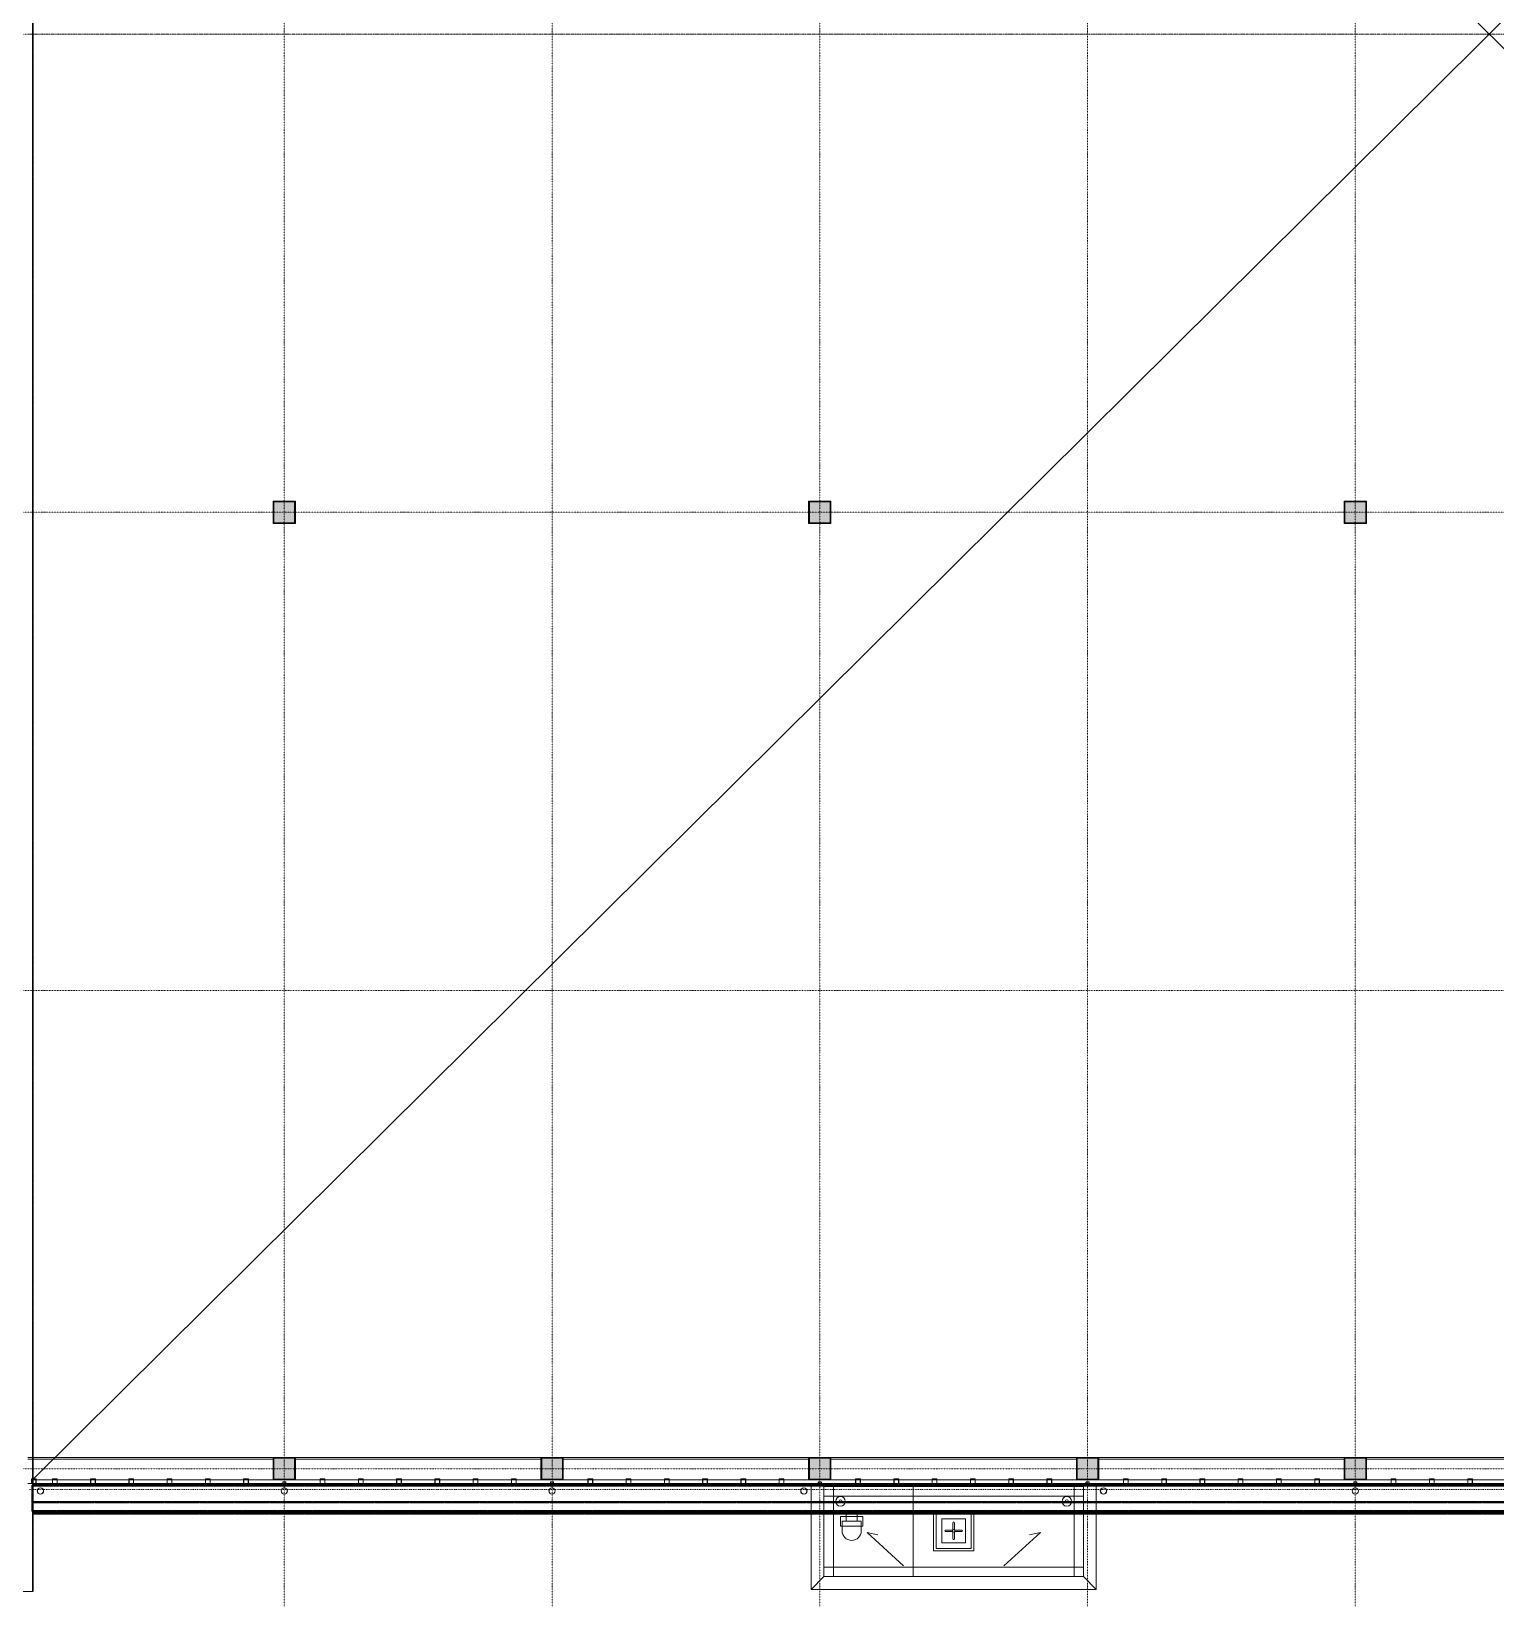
# Model space of a CAD drawing. Extents: x -32000 to 401936, y -48083 to 131250.
# Drawn here: x 151665 to 197602, y -4077 to 45088 of the extents above; entities that cross this region are included whole.
import ezdxf

# ---------------------------------------------------------------- set-up
doc = ezdxf.new("R2010")
doc.units = 0
doc.header["$LTSCALE"] = 10
for name, pattern in [('H12PL4$0$JJP_三點線', [0.9, 0.3, -0.15, 0, -0.15, 0, -0.15, 0, -0.15]), ('H12PL4$0$JJP_虛線(退縮線、投影線、地下室範圍、非屬本工程、圖面分區)', [0.45, 0.3, -0.15]), ('XFM7P40ICA$0$H12PL4$0$DOTK1', [0.01, 0.005, -0.005]), ('XFM7P40ICA$0$H12PL4$0$JJP_三點線', [0.9, 0.3, -0.15, 0, -0.15, 0, -0.15, 0, -0.15]), ('XFM7P40ICA$0$H12PL4$0$JJP_虛線(退縮線、投影線、地下室範圍、非屬本工程、圖面分區)', [0.45, 0.3, -0.15]), ('XFM7P40ICA$0$H12PL4$0$TAI_虛線', [5.644, 2.822, -2.822])]:
    doc.linetypes.add(name, pattern=pattern)
for name, color, linetype in [('H12PL4$0$A-OBJE-2D', 252, 'Continuous'), ('H12PL4$0$A-OBJE-MEP', 252, 'Continuous'), ('H12PL4$0$A-WALL-EX', 252, 'Continuous'), ('H12PL4$0$S-COL', 252, 'Continuous'), ('H12PL4$0$S-GRID', 252, 'Continuous'), ('XFM7P40ICA$0$H12PL4$0$A-CLNG', 252, 'Continuous'), ('XFM7P40ICA$0$H12PL4$0$A-OBJE-MEP', 252, 'Continuous'), ('XFM7P40ICA$0$H12PL4$0$A-ROOF', 252, 'Continuous'), ('XFM7P40ICA$0$H12PL4$0$A-WALL-EX', 252, 'Continuous'), ('XFM7P40ICA$0$H12PL4$0$Hattch', 252, 'Continuous'), ('XFM7P40ICA$0$H12PL4$0$L40_19_DRAN', 252, 'Continuous'), ('XFM7P40ICA$0$H12PL4$0$L40_19_HYOKI', 252, 'Continuous'), ('XFM7P40ICA$0$H12PL4$0$L40_19_MEJI', 252, 'Continuous'), ('XFM7P40ICA$0$H12PL4$0$L40_19_SIAGE1', 252, 'Continuous'), ('XFM7P40ICA$0$H12PL4$0$L40_19_SIAGE3', 252, 'Continuous'), ('XFM7P40ICA$0$H12PL4$0$L40_19_STEEL2', 252, 'Continuous'), ('XFM7P40ICA$0$H12PL4$0$L40_19_STEEL3', 252, 'Continuous'), ('XFM7P40ICA$0$H12PL4$0$L40_19_SUGATA2', 252, 'Continuous'), ('XFM7P40ICA$0$H12PL4$0$L40_19_SUGATA3', 252, 'Continuous'), ('XFM7P40ICA$0$H12PL4$0$L40_19_SUGATAD', 252, 'Continuous'), ('XFM7P40ICA$0$H12PL4$0$S-COL', 252, 'Continuous'), ('XFM7P40ICA$0$H12PL4$0$S-GRID', 252, 'Continuous')]:
    doc.layers.add(name, color=color, linetype=linetype)

# ---------------------------------------------------------------- blocks, each defined once
blk = doc.blocks.new('XFM7P40ICA$0$H12PL4')
at = {"layer": 'XFM7P40ICA$0$H12PL4$0$Hattch', "linetype": 'Continuous', "lineweight": 0}
for points in [[(159250, 29650), (159950, 29650), (159950, 30350), (159250, 30350)], [(176050, 29650), (176750, 29650), (176750, 30350), (176050, 30350)], [(192850, 29650), (193550, 29650), (193550, 30350), (192850, 30350)], [(159250, -350), (159950, -350), (159950, 350), (159250, 350)], [(167650, -350), (168350, -350), (168350, 350), (167650, 350)], [(176050, -350), (176750, -350), (176750, 350), (176050, 350)], [(184450, -350), (185150, -350), (185150, 350), (184450, 350)], [(192850, -350), (193550, -350), (193550, 350), (192850, 350)]]:
    blk.add_hatch(color=256, dxfattribs=at).paths.add_polyline_path(points)
at = {"layer": 'XFM7P40ICA$0$H12PL4$0$A-CLNG', "lineweight": 0, "flags": 128}
for points in [[(176125, -3785), (176125, -500)], [(176125, -500), (185075, -500)], [(185075, -500), (185075, -3785)], [(185075, -3785), (176125, -3785)]]:
    blk.add_lwpolyline(points, dxfattribs=at)
at = {"layer": 'XFM7P40ICA$0$H12PL4$0$A-OBJE-MEP', "lineweight": 0, "flags": 128}
for points in [[(152045, -700, 1), (151855, -700, 1)], [(159695, -700, 1), (159505, -700, 1)], [(168095, -700, 1), (167905, -700, 1)], [(175995, -700, 1), (175805, -700, 1)], [(185395, -700, 1), (185205, -700, 1)], [(193295, -700, 1), (193105, -700, 1)]]:
    blk.add_lwpolyline(points, format="xyb", close=True, dxfattribs=at)
at = {"layer": 'XFM7P40ICA$0$H12PL4$0$A-OBJE-MEP', "lineweight": 0}
for centre in [(151950, -700), (159600, -700), (168000, -700), (175900, -700), (185300, -700), (193200, -700)]:
    blk.add_circle(centre, 100, dxfattribs=at)
at = {"layer": 'XFM7P40ICA$0$H12PL4$0$A-ROOF', "linetype": 'XFM7P40ICA$0$H12PL4$0$TAI_虛線', "lineweight": 0, "flags": 128}
for points in [[(151609, 45000), (243635, 45000)], [(243635, -650), (151609, -650)]]:
    blk.add_lwpolyline(points, dxfattribs=at)
at = {"layer": 'XFM7P40ICA$0$H12PL4$0$A-WALL-EX', "linetype": 'XFM7P40ICA$0$H12PL4$0$JJP_虛線(退縮線、投影線、地下室範圍、非屬本工程、圖面分區)', "lineweight": 0}
for p, q in [((151700, -550), (243100, -550)), ((151700, -1050), (243100, -1050)), ((151700, -1330), (243100, -1330)), ((151700, -1345), (243100, -1345)), ((151700, -1365), (243100, -1365))]:
    blk.add_line(p, q, dxfattribs=at)
at = {"layer": 'XFM7P40ICA$0$H12PL4$0$A-WALL-EX', "linetype": 'XFM7P40ICA$0$H12PL4$0$JJP_虛線(退縮線、投影線、地下室範圍、非屬本工程、圖面分區)', "lineweight": 0, "flags": 128}
for points in [[(151725, -3850), (151725, 91665)], [(243100, -520), (151700, -520)], [(151700, -520), (151700, -1345)], [(243100, -525), (151700, -525)], [(151700, -550), (151700, -525)], [(151700, -1050), (151700, -550)], [(243100, -1025), (151700, -1025)], [(151700, -1425), (151700, -1025)], [(151700, -1075), (151700, -1050)], [(151700, -1075), (243100, -1075)], [(243100, -1315), (151700, -1315)], [(151700, -1330), (151700, -1315)], [(151700, -1345), (151700, -1330)], [(151700, -1365), (151700, -1345)], [(151700, -1345), (243100, -1345)], [(151700, -1415), (151700, -1365)], [(243100, -1365), (151700, -1365)], [(151700, -1365), (151700, -1400)], [(151700, -1400), (243100, -1400)], [(151700, -1415), (243100, -1415)], [(151700, -1425), (243100, -1425)], [(151725, -3850), (151175, -3850)]]:
    blk.add_lwpolyline(points, dxfattribs=at)
at = {"layer": 'XFM7P40ICA$0$H12PL4$0$A-WALL-EX', "lineweight": 0, "flags": 128}
for points in [[(151700, -465), (151700, 90465)], [(243100, -465), (151700, -465)], [(151700, -500), (243100, -500)], [(151700, -3850), (151700, -500)], [(151700, -3850), (151665, -3850)]]:
    blk.add_lwpolyline(points, dxfattribs=at)
at = {"layer": 'XFM7P40ICA$0$H12PL4$0$L40_19_DRAN', "lineweight": 0}
for centre, radius in [((151950, -700), 100), ((159600, -700), 100), ((168000, -700), 100), ((175900, -700), 100), ((177050, -1025), 150), ((177050, -1025), 50), ((184150, -1025), 150), ((184150, -1025), 50), ((185300, -700), 100), ((193200, -700), 100)]:
    blk.add_circle(centre, radius, dxfattribs=at)
at = {"layer": 'XFM7P40ICA$0$H12PL4$0$L40_19_HYOKI', "lineweight": 0, "flags": 128}
for points in [[(178219.9, -2074.6), (177881.1, -2000.3), (179022.9, -3052.6)], [(182980.1, -2074.6), (183318.9, -2000.3), (182177.1, -3052.6)]]:
    blk.add_lwpolyline(points, dxfattribs=at)
at = {"layer": 'XFM7P40ICA$0$H12PL4$0$L40_19_MEJI', "lineweight": 0}
for p, q in [((184675, -860), (176525, -860)), ((176825, -560), (176825, -3385)), ((179325, -560), (179325, -3385)), ((184375, -560), (184375, -3385)), ((176525, -3085), (184675, -3085))]:
    blk.add_line(p, q, dxfattribs=at)
at = {"layer": 'XFM7P40ICA$0$H12PL4$0$L40_19_SIAGE1', "lineweight": 0}
for p, q in [((151550, 350), (159250, 350)), ((159950, 350), (167650, 350)), ((168350, 350), (176050, 350)), ((176750, 350), (184450, 350)), ((185150, 350), (192850, 350)), ((193550, 350), (201900, 350)), ((151700, -3850), (151700, -500)), ((151700, -500), (243075, -500)), ((151700, -3850), (151200, -3850))]:
    blk.add_line(p, q, dxfattribs=at)
at = {"layer": 'XFM7P40ICA$0$H12PL4$0$L40_19_SIAGE3', "lineweight": 0}
for p, q in [((151550, 300), (159250, 300)), ((159950, 300), (167650, 300)), ((168350, 300), (176050, 300)), ((176750, 300), (184450, 300)), ((185150, 300), (192850, 300)), ((193550, 300), (201900, 300)), ((243225, -465), (151665, -465))]:
    blk.add_line(p, q, dxfattribs=at)
at = {"layer": 'XFM7P40ICA$0$H12PL4$0$L40_19_STEEL2', "lineweight": 0, "flags": 128}
for points in [[(159250, 29650), (159250, 30350), (159950, 30350), (159950, 29650)], [(159275, 29675), (159275, 30325), (159925, 30325), (159925, 29675)], [(176050, 29650), (176050, 30350), (176750, 30350), (176750, 29650)], [(176075, 29675), (176075, 30325), (176725, 30325), (176725, 29675)], [(192850, 29650), (192850, 30350), (193550, 30350), (193550, 29650)], [(192875, 29675), (192875, 30325), (193525, 30325), (193525, 29675)], [(159250, -350), (159250, 350), (159950, 350), (159950, -350)], [(159275, -325), (159275, 325), (159925, 325), (159925, -325)], [(167650, -350), (167650, 350), (168350, 350), (168350, -350)], [(167675, -325), (167675, 325), (168325, 325), (168325, -325)], [(176050, -350), (176050, 350), (176750, 350), (176750, -350)], [(176075, -325), (176075, 325), (176725, 325), (176725, -325)], [(184450, -350), (184450, 350), (185150, 350), (185150, -350)], [(184475, -325), (184475, 325), (185125, 325), (185125, -325)], [(192850, -350), (192850, 350), (193550, 350), (193550, -350)], [(192875, -325), (192875, 325), (193525, 325), (193525, -325)]]:
    blk.add_lwpolyline(points, close=True, dxfattribs=at)
at = {"layer": 'XFM7P40ICA$0$H12PL4$0$L40_19_STEEL3', "lineweight": 0, "flags": 128}
for points in [[(151678.5, -315), (151801.5, -315, -0.4142136), (151815, -328.5), (151815, -451.5, -0.4142136), (151801.5, -465), (151678.5, -465, -0.4142136), (151665, -451.5), (151665, -328.5, -0.4142136)], [(151678.5, -319.5), (151801.5, -319.5, -0.4142136), (151810.5, -328.5), (151810.5, -451.5, -0.4142136), (151801.5, -460.5), (151678.5, -460.5, -0.4142136), (151669.5, -451.5), (151669.5, -328.5, -0.4142136)], [(152461.5, -315), (152338.5, -315, 0.4142136), (152325, -328.5), (152325, -451.5, 0.4142136), (152338.5, -465), (152461.5, -465, 0.4142136), (152475, -451.5), (152475, -328.5, 0.4142136)], [(152461.5, -319.5), (152338.5, -319.5, 0.4142136), (152329.5, -328.5), (152329.5, -451.5, 0.4142136), (152338.5, -460.5), (152461.5, -460.5, 0.4142136), (152470.5, -451.5), (152470.5, -328.5, 0.4142136)], [(153661.5, -315), (153538.5, -315, 0.4142136), (153525, -328.5), (153525, -451.5, 0.4142136), (153538.5, -465), (153661.5, -465, 0.4142136), (153675, -451.5), (153675, -328.5, 0.4142136)], [(153661.5, -319.5), (153538.5, -319.5, 0.4142136), (153529.5, -328.5), (153529.5, -451.5, 0.4142136), (153538.5, -460.5), (153661.5, -460.5, 0.4142136), (153670.5, -451.5), (153670.5, -328.5, 0.4142136)], [(154861.5, -315), (154738.5, -315, 0.4142136), (154725, -328.5), (154725, -451.5, 0.4142136), (154738.5, -465), (154861.5, -465, 0.4142136), (154875, -451.5), (154875, -328.5, 0.4142136)], [(154861.5, -319.5), (154738.5, -319.5, 0.4142136), (154729.5, -328.5), (154729.5, -451.5, 0.4142136), (154738.5, -460.5), (154861.5, -460.5, 0.4142136), (154870.5, -451.5), (154870.5, -328.5, 0.4142136)], [(156061.5, -315), (155938.5, -315, 0.4142136), (155925, -328.5), (155925, -451.5, 0.4142136), (155938.5, -465), (156061.5, -465, 0.4142136), (156075, -451.5), (156075, -328.5, 0.4142136)], [(156061.5, -319.5), (155938.5, -319.5, 0.4142136), (155929.5, -328.5), (155929.5, -451.5, 0.4142136), (155938.5, -460.5), (156061.5, -460.5, 0.4142136), (156070.5, -451.5), (156070.5, -328.5, 0.4142136)], [(157261.5, -315), (157138.5, -315, 0.4142136), (157125, -328.5), (157125, -451.5, 0.4142136), (157138.5, -465), (157261.5, -465, 0.4142136), (157275, -451.5), (157275, -328.5, 0.4142136)], [(157261.5, -319.5), (157138.5, -319.5, 0.4142136), (157129.5, -328.5), (157129.5, -451.5, 0.4142136), (157138.5, -460.5), (157261.5, -460.5, 0.4142136), (157270.5, -451.5), (157270.5, -328.5, 0.4142136)], [(158461.5, -315), (158338.5, -315, 0.4142136), (158325, -328.5), (158325, -451.5, 0.4142136), (158338.5, -465), (158461.5, -465, 0.4142136), (158475, -451.5), (158475, -328.5, 0.4142136)], [(158461.5, -319.5), (158338.5, -319.5, 0.4142136), (158329.5, -328.5), (158329.5, -451.5, 0.4142136), (158338.5, -460.5), (158461.5, -460.5, 0.4142136), (158470.5, -451.5), (158470.5, -328.5, 0.4142136)], [(159636.5, -415), (159563.5, -415, 0.4142136), (159550, -428.5), (159550, -451.5, 0.4142136), (159563.5, -465), (159636.5, -465, 0.4142136), (159650, -451.5), (159650, -428.5, 0.4142136)], [(159636.5, -419.5), (159563.5, -419.5, 0.4142136), (159554.5, -428.5), (159554.5, -451.5, 0.4142136), (159563.5, -460.5), (159636.5, -460.5, 0.4142136), (159645.5, -451.5), (159645.5, -428.5, 0.4142136)], [(160861.5, -315), (160738.5, -315, 0.4142136), (160725, -328.5), (160725, -451.5, 0.4142136), (160738.5, -465), (160861.5, -465, 0.4142136), (160875, -451.5), (160875, -328.5, 0.4142136)], [(160861.5, -319.5), (160738.5, -319.5, 0.4142136), (160729.5, -328.5), (160729.5, -451.5, 0.4142136), (160738.5, -460.5), (160861.5, -460.5, 0.4142136), (160870.5, -451.5), (160870.5, -328.5, 0.4142136)], [(162061.5, -315), (161938.5, -315, 0.4142136), (161925, -328.5), (161925, -451.5, 0.4142136), (161938.5, -465), (162061.5, -465, 0.4142136), (162075, -451.5), (162075, -328.5, 0.4142136)], [(162061.5, -319.5), (161938.5, -319.5, 0.4142136), (161929.5, -328.5), (161929.5, -451.5, 0.4142136), (161938.5, -460.5), (162061.5, -460.5, 0.4142136), (162070.5, -451.5), (162070.5, -328.5, 0.4142136)], [(163261.5, -315), (163138.5, -315, 0.4142136), (163125, -328.5), (163125, -451.5, 0.4142136), (163138.5, -465), (163261.5, -465, 0.4142136), (163275, -451.5), (163275, -328.5, 0.4142136)], [(163261.5, -319.5), (163138.5, -319.5, 0.4142136), (163129.5, -328.5), (163129.5, -451.5, 0.4142136), (163138.5, -460.5), (163261.5, -460.5, 0.4142136), (163270.5, -451.5), (163270.5, -328.5, 0.4142136)], [(164461.5, -315), (164338.5, -315, 0.4142136), (164325, -328.5), (164325, -451.5, 0.4142136), (164338.5, -465), (164461.5, -465, 0.4142136), (164475, -451.5), (164475, -328.5, 0.4142136)], [(164461.5, -319.5), (164338.5, -319.5, 0.4142136), (164329.5, -328.5), (164329.5, -451.5, 0.4142136), (164338.5, -460.5), (164461.5, -460.5, 0.4142136), (164470.5, -451.5), (164470.5, -328.5, 0.4142136)], [(165661.5, -315), (165538.5, -315, 0.4142136), (165525, -328.5), (165525, -451.5, 0.4142136), (165538.5, -465), (165661.5, -465, 0.4142136), (165675, -451.5), (165675, -328.5, 0.4142136)], [(165661.5, -319.5), (165538.5, -319.5, 0.4142136), (165529.5, -328.5), (165529.5, -451.5, 0.4142136), (165538.5, -460.5), (165661.5, -460.5, 0.4142136), (165670.5, -451.5), (165670.5, -328.5, 0.4142136)], [(166861.5, -315), (166738.5, -315, 0.4142136), (166725, -328.5), (166725, -451.5, 0.4142136), (166738.5, -465), (166861.5, -465, 0.4142136), (166875, -451.5), (166875, -328.5, 0.4142136)], [(166861.5, -319.5), (166738.5, -319.5, 0.4142136), (166729.5, -328.5), (166729.5, -451.5, 0.4142136), (166738.5, -460.5), (166861.5, -460.5, 0.4142136), (166870.5, -451.5), (166870.5, -328.5, 0.4142136)], [(168036.5, -415), (167963.5, -415, 0.4142136), (167950, -428.5), (167950, -451.5, 0.4142136), (167963.5, -465), (168036.5, -465, 0.4142136), (168050, -451.5), (168050, -428.5, 0.4142136)], [(168036.5, -419.5), (167963.5, -419.5, 0.4142136), (167954.5, -428.5), (167954.5, -451.5, 0.4142136), (167963.5, -460.5), (168036.5, -460.5, 0.4142136), (168045.5, -451.5), (168045.5, -428.5, 0.4142136)], [(169261.5, -315), (169138.5, -315, 0.4142136), (169125, -328.5), (169125, -451.5, 0.4142136), (169138.5, -465), (169261.5, -465, 0.4142136), (169275, -451.5), (169275, -328.5, 0.4142136)], [(169261.5, -319.5), (169138.5, -319.5, 0.4142136), (169129.5, -328.5), (169129.5, -451.5, 0.4142136), (169138.5, -460.5), (169261.5, -460.5, 0.4142136), (169270.5, -451.5), (169270.5, -328.5, 0.4142136)], [(170461.5, -315), (170338.5, -315, 0.4142136), (170325, -328.5), (170325, -451.5, 0.4142136), (170338.5, -465), (170461.5, -465, 0.4142136), (170475, -451.5), (170475, -328.5, 0.4142136)], [(170461.5, -319.5), (170338.5, -319.5, 0.4142136), (170329.5, -328.5), (170329.5, -451.5, 0.4142136), (170338.5, -460.5), (170461.5, -460.5, 0.4142136), (170470.5, -451.5), (170470.5, -328.5, 0.4142136)], [(171661.5, -315), (171538.5, -315, 0.4142136), (171525, -328.5), (171525, -451.5, 0.4142136), (171538.5, -465), (171661.5, -465, 0.4142136), (171675, -451.5), (171675, -328.5, 0.4142136)], [(171661.5, -319.5), (171538.5, -319.5, 0.4142136), (171529.5, -328.5), (171529.5, -451.5, 0.4142136), (171538.5, -460.5), (171661.5, -460.5, 0.4142136), (171670.5, -451.5), (171670.5, -328.5, 0.4142136)], [(172861.5, -315), (172738.5, -315, 0.4142136), (172725, -328.5), (172725, -451.5, 0.4142136), (172738.5, -465), (172861.5, -465, 0.4142136), (172875, -451.5), (172875, -328.5, 0.4142136)], [(172861.5, -319.5), (172738.5, -319.5, 0.4142136), (172729.5, -328.5), (172729.5, -451.5, 0.4142136), (172738.5, -460.5), (172861.5, -460.5, 0.4142136), (172870.5, -451.5), (172870.5, -328.5, 0.4142136)], [(174061.5, -315), (173938.5, -315, 0.4142136), (173925, -328.5), (173925, -451.5, 0.4142136), (173938.5, -465), (174061.5, -465, 0.4142136), (174075, -451.5), (174075, -328.5, 0.4142136)], [(174061.5, -319.5), (173938.5, -319.5, 0.4142136), (173929.5, -328.5), (173929.5, -451.5, 0.4142136), (173938.5, -460.5), (174061.5, -460.5, 0.4142136), (174070.5, -451.5), (174070.5, -328.5, 0.4142136)], [(175261.5, -315), (175138.5, -315, 0.4142136), (175125, -328.5), (175125, -451.5, 0.4142136), (175138.5, -465), (175261.5, -465, 0.4142136), (175275, -451.5), (175275, -328.5, 0.4142136)], [(175261.5, -319.5), (175138.5, -319.5, 0.4142136), (175129.5, -328.5), (175129.5, -451.5, 0.4142136), (175138.5, -460.5), (175261.5, -460.5, 0.4142136), (175270.5, -451.5), (175270.5, -328.5, 0.4142136)], [(176436.5, -415), (176363.5, -415, 0.4142136), (176350, -428.5), (176350, -451.5, 0.4142136), (176363.5, -465), (176436.5, -465, 0.4142136), (176450, -451.5), (176450, -428.5, 0.4142136)], [(176436.5, -419.5), (176363.5, -419.5, 0.4142136), (176354.5, -428.5), (176354.5, -451.5, 0.4142136), (176363.5, -460.5), (176436.5, -460.5, 0.4142136), (176445.5, -451.5), (176445.5, -428.5, 0.4142136)], [(177661.5, -315), (177538.5, -315, 0.4142136), (177525, -328.5), (177525, -451.5, 0.4142136), (177538.5, -465), (177661.5, -465, 0.4142136), (177675, -451.5), (177675, -328.5, 0.4142136)], [(177661.5, -319.5), (177538.5, -319.5, 0.4142136), (177529.5, -328.5), (177529.5, -451.5, 0.4142136), (177538.5, -460.5), (177661.5, -460.5, 0.4142136), (177670.5, -451.5), (177670.5, -328.5, 0.4142136)], [(178861.5, -315), (178738.5, -315, 0.4142136), (178725, -328.5), (178725, -451.5, 0.4142136), (178738.5, -465), (178861.5, -465, 0.4142136), (178875, -451.5), (178875, -328.5, 0.4142136)], [(178861.5, -319.5), (178738.5, -319.5, 0.4142136), (178729.5, -328.5), (178729.5, -451.5, 0.4142136), (178738.5, -460.5), (178861.5, -460.5, 0.4142136), (178870.5, -451.5), (178870.5, -328.5, 0.4142136)], [(180061.5, -315), (179938.5, -315, 0.4142136), (179925, -328.5), (179925, -451.5, 0.4142136), (179938.5, -465), (180061.5, -465, 0.4142136), (180075, -451.5), (180075, -328.5, 0.4142136)], [(180061.5, -319.5), (179938.5, -319.5, 0.4142136), (179929.5, -328.5), (179929.5, -451.5, 0.4142136), (179938.5, -460.5), (180061.5, -460.5, 0.4142136), (180070.5, -451.5), (180070.5, -328.5, 0.4142136)], [(181261.5, -315), (181138.5, -315, 0.4142136), (181125, -328.5), (181125, -451.5, 0.4142136), (181138.5, -465), (181261.5, -465, 0.4142136), (181275, -451.5), (181275, -328.5, 0.4142136)], [(181261.5, -319.5), (181138.5, -319.5, 0.4142136), (181129.5, -328.5), (181129.5, -451.5, 0.4142136), (181138.5, -460.5), (181261.5, -460.5, 0.4142136), (181270.5, -451.5), (181270.5, -328.5, 0.4142136)], [(182461.5, -315), (182338.5, -315, 0.4142136), (182325, -328.5), (182325, -451.5, 0.4142136), (182338.5, -465), (182461.5, -465, 0.4142136), (182475, -451.5), (182475, -328.5, 0.4142136)], [(182461.5, -319.5), (182338.5, -319.5, 0.4142136), (182329.5, -328.5), (182329.5, -451.5, 0.4142136), (182338.5, -460.5), (182461.5, -460.5, 0.4142136), (182470.5, -451.5), (182470.5, -328.5, 0.4142136)], [(183661.5, -315), (183538.5, -315, 0.4142136), (183525, -328.5), (183525, -451.5, 0.4142136), (183538.5, -465), (183661.5, -465, 0.4142136), (183675, -451.5), (183675, -328.5, 0.4142136)], [(183661.5, -319.5), (183538.5, -319.5, 0.4142136), (183529.5, -328.5), (183529.5, -451.5, 0.4142136), (183538.5, -460.5), (183661.5, -460.5, 0.4142136), (183670.5, -451.5), (183670.5, -328.5, 0.4142136)], [(184836.5, -415), (184763.5, -415, 0.4142136), (184750, -428.5), (184750, -451.5, 0.4142136), (184763.5, -465), (184836.5, -465, 0.4142136), (184850, -451.5), (184850, -428.5, 0.4142136)], [(184836.5, -419.5), (184763.5, -419.5, 0.4142136), (184754.5, -428.5), (184754.5, -451.5, 0.4142136), (184763.5, -460.5), (184836.5, -460.5, 0.4142136), (184845.5, -451.5), (184845.5, -428.5, 0.4142136)], [(186061.5, -315), (185938.5, -315, 0.4142136), (185925, -328.5), (185925, -451.5, 0.4142136), (185938.5, -465), (186061.5, -465, 0.4142136), (186075, -451.5), (186075, -328.5, 0.4142136)], [(186061.5, -319.5), (185938.5, -319.5, 0.4142136), (185929.5, -328.5), (185929.5, -451.5, 0.4142136), (185938.5, -460.5), (186061.5, -460.5, 0.4142136), (186070.5, -451.5), (186070.5, -328.5, 0.4142136)], [(187261.5, -315), (187138.5, -315, 0.4142136), (187125, -328.5), (187125, -451.5, 0.4142136), (187138.5, -465), (187261.5, -465, 0.4142136), (187275, -451.5), (187275, -328.5, 0.4142136)], [(187261.5, -319.5), (187138.5, -319.5, 0.4142136), (187129.5, -328.5), (187129.5, -451.5, 0.4142136), (187138.5, -460.5), (187261.5, -460.5, 0.4142136), (187270.5, -451.5), (187270.5, -328.5, 0.4142136)], [(188461.5, -315), (188338.5, -315, 0.4142136), (188325, -328.5), (188325, -451.5, 0.4142136), (188338.5, -465), (188461.5, -465, 0.4142136), (188475, -451.5), (188475, -328.5, 0.4142136)], [(188461.5, -319.5), (188338.5, -319.5, 0.4142136), (188329.5, -328.5), (188329.5, -451.5, 0.4142136), (188338.5, -460.5), (188461.5, -460.5, 0.4142136), (188470.5, -451.5), (188470.5, -328.5, 0.4142136)], [(189661.5, -315), (189538.5, -315, 0.4142136), (189525, -328.5), (189525, -451.5, 0.4142136), (189538.5, -465), (189661.5, -465, 0.4142136), (189675, -451.5), (189675, -328.5, 0.4142136)], [(189661.5, -319.5), (189538.5, -319.5, 0.4142136), (189529.5, -328.5), (189529.5, -451.5, 0.4142136), (189538.5, -460.5), (189661.5, -460.5, 0.4142136), (189670.5, -451.5), (189670.5, -328.5, 0.4142136)], [(190861.5, -315), (190738.5, -315, 0.4142136), (190725, -328.5), (190725, -451.5, 0.4142136), (190738.5, -465), (190861.5, -465, 0.4142136), (190875, -451.5), (190875, -328.5, 0.4142136)], [(190861.5, -319.5), (190738.5, -319.5, 0.4142136), (190729.5, -328.5), (190729.5, -451.5, 0.4142136), (190738.5, -460.5), (190861.5, -460.5, 0.4142136), (190870.5, -451.5), (190870.5, -328.5, 0.4142136)], [(192061.5, -315), (191938.5, -315, 0.4142136), (191925, -328.5), (191925, -451.5, 0.4142136), (191938.5, -465), (192061.5, -465, 0.4142136), (192075, -451.5), (192075, -328.5, 0.4142136)], [(192061.5, -319.5), (191938.5, -319.5, 0.4142136), (191929.5, -328.5), (191929.5, -451.5, 0.4142136), (191938.5, -460.5), (192061.5, -460.5, 0.4142136), (192070.5, -451.5), (192070.5, -328.5, 0.4142136)], [(193236.5, -415), (193163.5, -415, 0.4142136), (193150, -428.5), (193150, -451.5, 0.4142136), (193163.5, -465), (193236.5, -465, 0.4142136), (193250, -451.5), (193250, -428.5, 0.4142136)], [(193236.5, -419.5), (193163.5, -419.5, 0.4142136), (193154.5, -428.5), (193154.5, -451.5, 0.4142136), (193163.5, -460.5), (193236.5, -460.5, 0.4142136), (193245.5, -451.5), (193245.5, -428.5, 0.4142136)], [(194461.5, -315), (194338.5, -315, 0.4142136), (194325, -328.5), (194325, -451.5, 0.4142136), (194338.5, -465), (194461.5, -465, 0.4142136), (194475, -451.5), (194475, -328.5, 0.4142136)], [(194461.5, -319.5), (194338.5, -319.5, 0.4142136), (194329.5, -328.5), (194329.5, -451.5, 0.4142136), (194338.5, -460.5), (194461.5, -460.5, 0.4142136), (194470.5, -451.5), (194470.5, -328.5, 0.4142136)], [(195661.5, -315), (195538.5, -315, 0.4142136), (195525, -328.5), (195525, -451.5, 0.4142136), (195538.5, -465), (195661.5, -465, 0.4142136), (195675, -451.5), (195675, -328.5, 0.4142136)], [(195661.5, -319.5), (195538.5, -319.5, 0.4142136), (195529.5, -328.5), (195529.5, -451.5, 0.4142136), (195538.5, -460.5), (195661.5, -460.5, 0.4142136), (195670.5, -451.5), (195670.5, -328.5, 0.4142136)], [(196861.5, -315), (196738.5, -315, 0.4142136), (196725, -328.5), (196725, -451.5, 0.4142136), (196738.5, -465), (196861.5, -465, 0.4142136), (196875, -451.5), (196875, -328.5, 0.4142136)], [(196861.5, -319.5), (196738.5, -319.5, 0.4142136), (196729.5, -328.5), (196729.5, -451.5, 0.4142136), (196738.5, -460.5), (196861.5, -460.5, 0.4142136), (196870.5, -451.5), (196870.5, -328.5, 0.4142136)]]:
    blk.add_lwpolyline(points, format="xyb", close=True, dxfattribs=at)
at = {"layer": 'XFM7P40ICA$0$H12PL4$0$L40_19_SUGATA2', "lineweight": 0}
for p, q in [((176125, -500), (176125, -3785)), ((185075, -500), (185075, -3785)), ((176125, -3785), (185075, -3785))]:
    blk.add_line(p, q, dxfattribs=at)
at = {"layer": 'XFM7P40ICA$0$H12PL4$0$L40_19_SUGATA3', "lineweight": 0}
for p, q in [((176525, -560), (176125, -500)), ((176525, -560), (176525, -3385)), ((184675, -560), (176525, -560)), ((184675, -560), (185075, -500)), ((184675, -560), (184675, -3385)), ((176525, -3385), (176125, -3785)), ((176525, -3385), (184675, -3385)), ((185075, -3785), (184675, -3385))]:
    blk.add_line(p, q, dxfattribs=at)
at = {"layer": 'XFM7P40ICA$0$H12PL4$0$L40_19_SUGATA3', "lineweight": 0, "flags": 128}
blk.add_lwpolyline([(177575, -1425), (177575, -1650), (177225, -1650), (177225, -1425)], dxfattribs=at)
for points in [[(179970, -2580), (181230, -2580), (181230, -1320), (179970, -1320)], [(180050, -2500), (181150, -2500), (181150, -1400), (180050, -1400)], [(177050, -1800), (177750, -1800), (177750, -1500), (177050, -1500)], [(180225, -2325), (180975, -2325), (180975, -1575), (180225, -1575)]]:
    blk.add_lwpolyline(points, close=True, dxfattribs=at)
for points in [[(177225, -1650), (177100, -1650), (177100, -1950, 1), (177700, -1950), (177700, -1650), (177575, -1650)], [(180568.8, -1925), (180350, -1925, 1), (180350, -1975), (180568.8, -1975)], [(180625, -1918.8), (180625, -1700, 1), (180575, -1700), (180575, -1918.8)], [(180631.2, -1925), (180850, -1925, -1), (180850, -1975), (180631.2, -1975)], [(180625, -1981.2), (180625, -2200, -1), (180575, -2200), (180575, -1981.2)]]:
    blk.add_lwpolyline(points, format="xyb", dxfattribs=at)
at = {"layer": 'XFM7P40ICA$0$H12PL4$0$L40_19_SUGATA3', "lineweight": 0}
blk.add_circle((180600, -1950), 40, dxfattribs=at)
at = {"layer": 'XFM7P40ICA$0$H12PL4$0$L40_19_SUGATAD', "linetype": 'XFM7P40ICA$0$H12PL4$0$DOTK1', "lineweight": 0}
blk.add_line((151700, -1425), (243100, -1425), dxfattribs=at)
at = {"layer": 'XFM7P40ICA$0$H12PL4$0$S-COL', "lineweight": 0, "flags": 128}
for points in [[(159250, 29650), (159950, 29650), (159950, 30350), (159250, 30350)], [(176050, 29650), (176750, 29650), (176750, 30350), (176050, 30350)], [(192850, 29650), (193550, 29650), (193550, 30350), (192850, 30350)], [(159250, -350), (159950, -350), (159950, 350), (159250, 350)], [(167650, -350), (168350, -350), (168350, 350), (167650, 350)], [(176050, -350), (176750, -350), (176750, 350), (176050, 350)], [(184450, -350), (185150, -350), (185150, 350), (184450, 350)], [(192850, -350), (193550, -350), (193550, 350), (192850, 350)]]:
    blk.add_lwpolyline(points, close=True, dxfattribs=at)
at = {"layer": 'XFM7P40ICA$0$H12PL4$0$S-GRID', "linetype": 'XFM7P40ICA$0$H12PL4$0$JJP_三點線', "lineweight": 0}
for p, q in [((159600, 128250), (159600, -28000)), ((168000, 128250), (168000, -28000)), ((176400, 128250), (176400, -28000)), ((184800, 128250), (184800, -28000)), ((193200, 128250), (193200, -28000)), ((-29000, 45000), (289600, 45000)), ((-29000, 30000), (289600, 30000)), ((-29000, 15000), (289600, 15000)), ((-29000, 0), (289600, 0))]:
    blk.add_line(p, q, dxfattribs=at)
blk = doc.blocks.new('XFM7P40ICA')
blk.add_blockref('XFM7P40ICA$0$H12PL4', (0, 0))
blk = doc.blocks.new('H12PL4')
at = {"layer": 'H12PL4$0$A-OBJE-2D', "lineweight": 0}
for p, q in [((151700, -350), (243100, 90350)), ((243100, -350), (151700, 90350))]:
    blk.add_line(p, q, dxfattribs=at)
at = {"layer": 'H12PL4$0$A-OBJE-MEP', "lineweight": 0, "flags": 128}
for points in [[(152045, -700, 1), (151855, -700, 1)], [(159695, -700, 1), (159505, -700, 1)], [(168095, -700, 1), (167905, -700, 1)], [(175995, -700, 1), (175805, -700, 1)], [(185395, -700, 1), (185205, -700, 1)], [(193295, -700, 1), (193105, -700, 1)]]:
    blk.add_lwpolyline(points, format="xyb", close=True, dxfattribs=at)
at = {"layer": 'H12PL4$0$A-OBJE-MEP', "lineweight": 0}
for centre in [(151950, -700), (159600, -700), (168000, -700), (175900, -700), (185300, -700), (193200, -700)]:
    blk.add_circle(centre, 100, dxfattribs=at)
at = {"layer": 'H12PL4$0$A-WALL-EX', "lineweight": 0}
blk.add_line((243100, -465), (151700, -465), dxfattribs=at)
at = {"layer": 'H12PL4$0$A-WALL-EX', "linetype": 'H12PL4$0$JJP_虛線(退縮線、投影線、地下室範圍、非屬本工程、圖面分區)', "lineweight": 0}
for p, q in [((151700, -550), (243100, -550)), ((151700, -1050), (243100, -1050)), ((151700, -1330), (243100, -1330)), ((151700, -1345), (243100, -1345)), ((151700, -1365), (243100, -1365))]:
    blk.add_line(p, q, dxfattribs=at)
at = {"layer": 'H12PL4$0$A-WALL-EX', "lineweight": 0, "flags": 128}
for points in [[(151700, -465), (151700, 90500)], [(151550, -465), (151700, -465)], [(151700, -465), (151665, -465)], [(243100, -350), (151700, -350)], [(151700, -465), (151700, -350)], [(151700, -500), (176150, -500)], [(151700, -500), (243100, -500)], [(151700, -500), (243100, -500)], [(151700, -3850), (151700, -500)], [(185050, -500), (243100, -500)], [(151700, -1400), (243100, -1400)], [(151700, -3850), (151665, -3850)]]:
    blk.add_lwpolyline(points, dxfattribs=at)
at = {"layer": 'H12PL4$0$A-WALL-EX', "linetype": 'H12PL4$0$JJP_虛線(退縮線、投影線、地下室範圍、非屬本工程、圖面分區)', "lineweight": 0, "flags": 128}
for points in [[(243100, -520), (151682.5, -520)], [(151682.5, -520), (151682.5, -1345)], [(243100, -525), (151700, -525)], [(151700, -550), (151700, -525)], [(151700, -1050), (151700, -550)], [(151682.5, -1345), (243100, -1345)], [(151700, -1075), (151700, -1050)], [(151700, -1075), (243100, -1075)], [(243100, -1315), (151700, -1315)], [(151700, -1330), (151700, -1315)], [(151700, -1345), (151700, -1330)], [(151700, -1365), (151700, -1345)], [(151700, -1415), (151700, -1365)], [(243100, -1365), (151700, -1365)], [(151700, -1365), (151700, -1400)], [(151700, -1400), (243100, -1400)], [(151700, -1415), (243100, -1415)]]:
    blk.add_lwpolyline(points, dxfattribs=at)
at = {"layer": 'H12PL4$0$S-COL', "lineweight": 0, "flags": 128}
for points in [[(159250, 29650), (159950, 29650), (159950, 30350), (159250, 30350)], [(176050, 29650), (176750, 29650), (176750, 30350), (176050, 30350)], [(192850, 29650), (193550, 29650), (193550, 30350), (192850, 30350)]]:
    blk.add_lwpolyline(points, close=True, dxfattribs=at)
for points in [[(159950, -350), (159950, 350), (159250, 350), (159250, -350)], [(168350, -350), (168350, 350), (167650, 350), (167650, -350)], [(176750, -350), (176750, 350), (176050, 350), (176050, -350)], [(185150, -350), (185150, 350), (184450, 350), (184450, -350)], [(193550, -350), (193550, 350), (192850, 350), (192850, -350)]]:
    blk.add_lwpolyline(points, dxfattribs=at)
at = {"layer": 'H12PL4$0$S-GRID', "linetype": 'H12PL4$0$JJP_三點線', "lineweight": 0}
for p, q in [((159600, 128250), (159600, -28000)), ((168000, 128250), (168000, -28000)), ((176400, 128250), (176400, -28000)), ((184800, 128250), (184800, -28000)), ((193200, 128250), (193200, -28000)), ((-29000, 45000), (289600, 45000)), ((-29000, 30000), (289600, 30000)), ((-29000, 15000), (289600, 15000)), ((-29000, 0), (289600, 0))]:
    blk.add_line(p, q, dxfattribs=at)

msp = doc.modelspace()

# ---------------------------------------------------------------- block references
msp.add_blockref('XFM7P40ICA', (0, 0))

# ---------------------------------------------------------------- next in the draw order: block references
msp.add_blockref('H12PL4', (0, 0))

doc.saveas('drawing.dxf')
